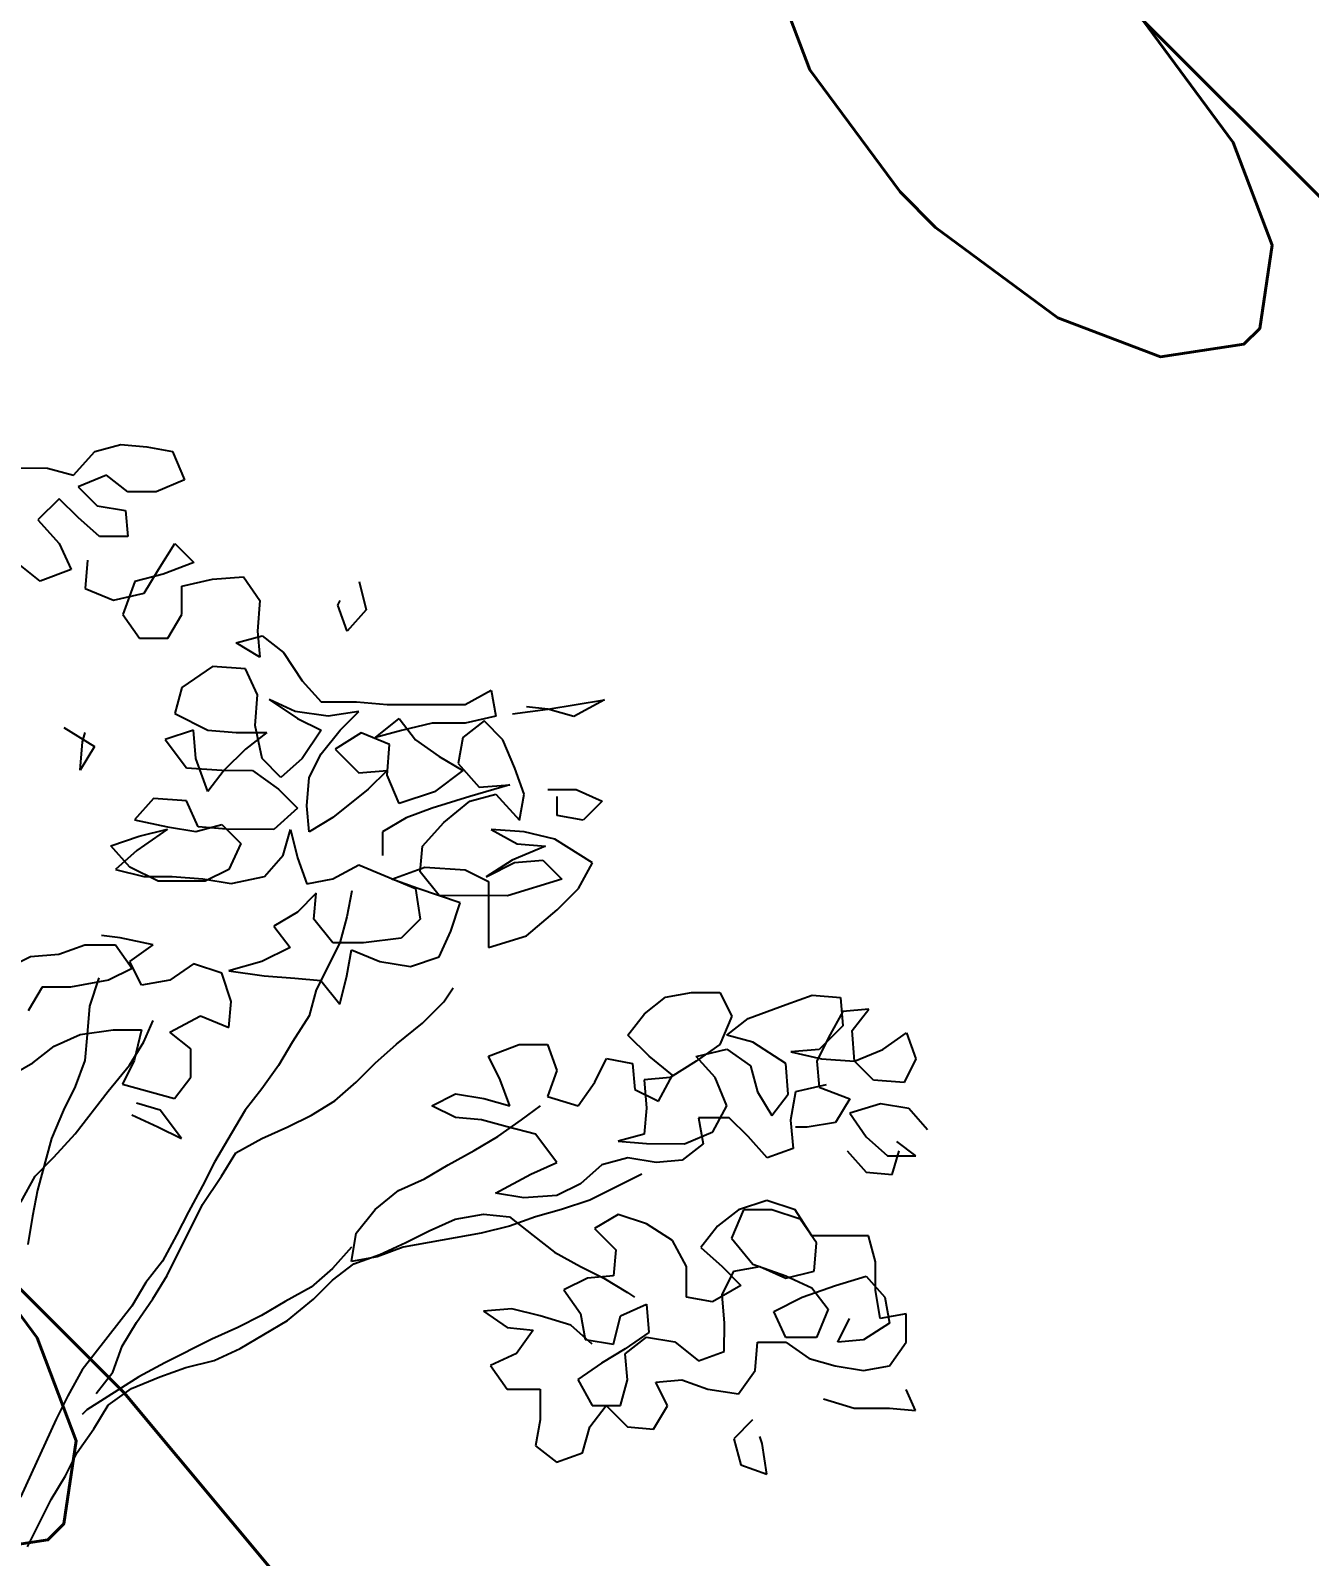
# Model space of a CAD drawing. Header units: millimetres. Extents: x 684983 to 685377, y 990360 to 990509.
# Drawn here: x 685052.601 to 685053.574, y 990444.561 to 990445.721 of the extents above; entities that cross this region are included whole.
import ezdxf

# ---------------------------------------------------------------- set-up
doc = ezdxf.new("R2010")
doc.units = ezdxf.units.MM
doc.layers.add('GRID LEVELS', color=7, linetype='Continuous', lineweight=13)
doc.layers.add('JACK  FRUIT TREE', color=7, linetype='Continuous')
doc.styles.get("Standard").update_dxf_attribs({"font": 'RomanS'})

# ---------------------------------------------------------------- blocks, each defined once
blk = doc.blocks.new('JT')
at = {"color": 3}
for p, q in [((0.2358, 2.14933, 157.72663), (0.24896, 2.1529, 157.72663)), ((0.24896, 2.1529, 157.72663), (0.26212, 2.1517, 157.72663)), ((0.26212, 2.1517, 157.72663), (0.27528, 2.14929, 157.72663)), ((0.22502, 2.13737, 157.72663), (0.2358, 2.14933, 157.72663)), ((0.27528, 2.14929, 157.72663), (0.28125, 2.13493, 157.72663)), ((0.1975, 2.14099, 157.72663), (0.21186, 2.14097, 157.72663)), ((0.21186, 2.14097, 157.72663), (0.22502, 2.13737, 157.72663)), ((0.24177, 2.13736, 157.72663), (0.22741, 2.13139, 157.72663)), ((0.25253, 2.12897, 157.72663), (0.24177, 2.13736, 157.72663)), ((0.28125, 2.13493, 157.72663), (0.26689, 2.12896, 157.72663)), ((0.22741, 2.13139, 157.72663), (0.23697, 2.12181, 157.72663)), ((0.26689, 2.12896, 157.72663), (0.25253, 2.12897, 157.72663)), ((0.21783, 2.12541, 157.72663), (0.20705, 2.11466, 157.72663)), ((0.22739, 2.11583, 157.72663), (0.21783, 2.12541, 157.72663)), ((0.23697, 2.12181, 157.72663), (0.25132, 2.1194, 157.72663)), ((0.25132, 2.1194, 157.72663), (0.25251, 2.10624, 157.72663)), ((0.20705, 2.11466, 157.72663), (0.21781, 2.10268, 157.72663)), ((0.23815, 2.10625, 157.72663), (0.22739, 2.11583, 157.72663)), ((0.25251, 2.10624, 157.72663), (0.23815, 2.10625, 157.72663)), ((0.21781, 2.10268, 157.72663), (0.22378, 2.08951, 157.72663)), ((0.26805, 2.08947, 157.72663), (0.27643, 2.10263, 157.72663)), ((0.27643, 2.10263, 157.72663), (0.286, 2.09305, 157.72663)), ((0.20822, 2.08355, 157.72663), (0.19626, 2.09313, 157.72663)), ((0.22378, 2.08951, 157.72663), (0.20822, 2.08355, 157.72663)), ((0.23216, 2.09429, 157.72663), (0.23095, 2.07994, 157.72663)), ((0.26086, 2.07752, 157.72663), (0.26805, 2.08947, 157.72663)), ((0.286, 2.09305, 157.72663), (0.27044, 2.08708, 157.72663)), ((0.25608, 2.0835, 157.72663), (0.25008, 2.06676, 157.72663)), ((0.27044, 2.08708, 157.72663), (0.25608, 2.0835, 157.72663)), ((0.27999, 2.06673, 157.72663), (0.28, 2.08109, 157.72663)), ((0.28, 2.08109, 157.72663), (0.29556, 2.08466, 157.72663)), ((0.29556, 2.08466, 157.72663), (0.31112, 2.08585, 157.72663)), ((0.31112, 2.08585, 157.72663), (0.31948, 2.07387, 157.72663)), ((0.36974, 2.0834, 157.72663), (0.37332, 2.06904, 157.72663)), ((0.23095, 2.07994, 157.72663), (0.2453, 2.07394, 157.72663)), ((0.2453, 2.07394, 157.72663), (0.26086, 2.07752, 157.72663)), ((0.31948, 2.07387, 157.72663), (0.31827, 2.05832, 157.72663)), ((0.35896, 2.07144, 157.72663), (0.36016, 2.07384, 157.72663)), ((0.25008, 2.06676, 157.72663), (0.25844, 2.05479, 157.72663)), ((0.2728, 2.05477, 157.72663), (0.27999, 2.06673, 157.72663)), ((0.36374, 2.05828, 157.72663), (0.35896, 2.07144, 157.72663)), ((0.37332, 2.06904, 157.72663), (0.36374, 2.05828, 157.72663)), ((0.31827, 2.05832, 157.72663), (0.31945, 2.04516, 157.72663)), ((0.25844, 2.05479, 157.72663), (0.2728, 2.05477, 157.72663)), ((0.3075, 2.05235, 157.72663), (0.32066, 2.05593, 157.72663)), ((0.31945, 2.04516, 157.72663), (0.3075, 2.05235, 157.72663)), ((0.32066, 2.05593, 157.72663), (0.33142, 2.04754, 157.72663)), ((0.33142, 2.04754, 157.72663), (0.34098, 2.03317, 157.72663)), ((0.29552, 2.04039, 157.72663), (0.27996, 2.02964, 157.72663)), ((0.31227, 2.03918, 157.72663), (0.29552, 2.04039, 157.72663)), ((0.31824, 2.02602, 157.72663), (0.31227, 2.03918, 157.72663)), ((0.27996, 2.02964, 157.72663), (0.27636, 2.01648, 157.72663)), ((0.34098, 2.03317, 157.72663), (0.35054, 2.0224, 157.72663)), ((0.42352, 2.02113, 157.72663), (0.43669, 2.0283, 157.72663)), ((0.43669, 2.0283, 157.72663), (0.43907, 2.01514, 157.72663)), ((0.31703, 2.01046, 157.72663), (0.31824, 2.02602, 157.72663)), ((0.33738, 2.01762, 157.72663), (0.32422, 2.02362, 157.72663)), ((0.32422, 2.02362, 157.72663), (0.33857, 2.01403, 157.72663)), ((0.35054, 2.0224, 157.72663), (0.36849, 2.02238, 157.72663)), ((0.36849, 2.02238, 157.72663), (0.38404, 2.02117, 157.72663)), ((0.38404, 2.02117, 157.72663), (0.42352, 2.02113, 157.72663)), ((0.4654, 2.0187, 157.72663), (0.45463, 2.01991, 157.72663)), ((0.4654, 2.0187, 157.72663), (0.49412, 2.02346, 157.72663)), ((0.49412, 2.02346, 157.72663), (0.47856, 2.0151, 157.72663)), ((0.27636, 2.01648, 157.72663), (0.2931, 2.00809, 157.72663)), ((0.35412, 2.01522, 157.72663), (0.33738, 2.01762, 157.72663)), ((0.33857, 2.01403, 157.72663), (0.35053, 2.00804, 157.72663)), ((0.36968, 2.01759, 157.72663), (0.35412, 2.01522, 157.72663)), ((0.3601, 2.00803, 157.72663), (0.36968, 2.01759, 157.72663)), ((0.37804, 2.00443, 157.72663), (0.39002, 2.01399, 157.72663)), ((0.39002, 2.01399, 157.72663), (0.39838, 2.00321, 157.72663)), ((0.40676, 2.01158, 157.72663), (0.39121, 2.008, 157.72663)), ((0.42352, 2.01156, 157.72663), (0.40676, 2.01158, 157.72663)), ((0.43309, 2.01275, 157.72663), (0.42231, 2.00438, 157.72663)), ((0.43907, 2.01514, 157.72663), (0.42352, 2.01156, 157.72663)), ((0.44265, 2.00317, 157.72663), (0.43309, 2.01275, 157.72663)), ((0.44745, 2.01633, 157.72663), (0.4654, 2.0187, 157.72663)), ((0.47856, 2.0151, 157.72663), (0.4654, 2.0187, 157.72663)), ((0.22012, 2.00936, 157.72663), (0.23566, 1.99977, 157.72663)), ((0.22968, 2.00217, 157.72663), (0.23088, 2.00695, 157.72663)), ((0.28592, 2.0081, 157.72663), (0.27156, 2.00333, 157.72663)), ((0.27156, 2.00333, 157.72663), (0.28231, 1.98896, 157.72663)), ((0.2871, 1.99374, 157.72663), (0.28592, 2.0081, 157.72663)), ((0.2931, 2.00809, 157.72663), (0.30745, 2.00688, 157.72663)), ((0.30745, 2.00688, 157.72663), (0.32301, 2.00687, 157.72663)), ((0.32301, 2.00687, 157.72663), (0.31223, 1.9985, 157.72663)), ((0.3206, 1.99371, 157.72663), (0.31703, 2.01046, 157.72663)), ((0.35053, 2.00804, 157.72663), (0.34094, 1.99369, 157.72663)), ((0.35052, 1.99608, 157.72663), (0.3601, 2.00803, 157.72663)), ((0.37087, 2.00682, 157.72663), (0.3577, 1.99846, 157.72663)), ((0.38522, 2.00083, 157.72663), (0.37087, 2.00682, 157.72663)), ((0.39121, 2.008, 157.72663), (0.37804, 2.00443, 157.72663)), ((0.42231, 2.00438, 157.72663), (0.41991, 1.99123, 157.72663)), ((0.22847, 1.98781, 157.72663), (0.22968, 2.00217, 157.72663)), ((0.23566, 1.99977, 157.72663), (0.22847, 1.98781, 157.72663)), ((0.31223, 1.9985, 157.72663), (0.30145, 1.98774, 157.72663)), ((0.34452, 1.98412, 157.72663), (0.35052, 1.99608, 157.72663)), ((0.3577, 1.99846, 157.72663), (0.36965, 1.98649, 157.72663)), ((0.38401, 1.98528, 157.72663), (0.38522, 2.00083, 157.72663)), ((0.39838, 2.00321, 157.72663), (0.41034, 1.99482, 157.72663)), ((0.44862, 1.98881, 157.72663), (0.44265, 2.00317, 157.72663)), ((0.28231, 1.98896, 157.72663), (0.30026, 1.98775, 157.72663)), ((0.29307, 1.97698, 157.72663), (0.2871, 1.99374, 157.72663)), ((0.33017, 1.98413, 157.72663), (0.3206, 1.99371, 157.72663)), ((0.34094, 1.99369, 157.72663), (0.33017, 1.98413, 157.72663)), ((0.41034, 1.99482, 157.72663), (0.4223, 1.98763, 157.72663)), ((0.41991, 1.99123, 157.72663), (0.43066, 1.97925, 157.72663)), ((0.45339, 1.97564, 157.72663), (0.44862, 1.98881, 157.72663)), ((0.30145, 1.98774, 157.72663), (0.29307, 1.97698, 157.72663)), ((0.30026, 1.98775, 157.72663), (0.31581, 1.98773, 157.72663)), ((0.31581, 1.98773, 157.72663), (0.32896, 1.97815, 157.72663)), ((0.34331, 1.96976, 157.72663), (0.34452, 1.98412, 157.72663)), ((0.36965, 1.98649, 157.72663), (0.38401, 1.98767, 157.72663)), ((0.38401, 1.98767, 157.72663), (0.37443, 1.97811, 157.72663)), ((0.38998, 1.97091, 157.72663), (0.38401, 1.98528, 157.72663)), ((0.4223, 1.98763, 157.72663), (0.40793, 1.97688, 157.72663)), ((0.44622, 1.98043, 157.72663), (0.42587, 1.97447, 157.72663)), ((0.43066, 1.97925, 157.72663), (0.44622, 1.98043, 157.72663)), ((0.26555, 1.97342, 157.72663), (0.25597, 1.96266, 157.72663)), ((0.2823, 1.97221, 157.72663), (0.26555, 1.97342, 157.72663)), ((0.32896, 1.97815, 157.72663), (0.33853, 1.96857, 157.72663)), ((0.37443, 1.97811, 157.72663), (0.35647, 1.96377, 157.72663)), ((0.40793, 1.97688, 157.72663), (0.38998, 1.97091, 157.72663)), ((0.42587, 1.97447, 157.72663), (0.40673, 1.96851, 157.72663)), ((0.42587, 1.97208, 157.72663), (0.43904, 1.97565, 157.72663)), ((0.43904, 1.97565, 157.72663), (0.45099, 1.96248, 157.72663)), ((0.45099, 1.96248, 157.72663), (0.45339, 1.97564, 157.72663)), ((0.46536, 1.97802, 157.72663), (0.47972, 1.97801, 157.72663)), ((0.47013, 1.96486, 157.72663), (0.47014, 1.97443, 157.72663)), ((0.47972, 1.97801, 157.72663), (0.49287, 1.97202, 157.72663)), ((0.28827, 1.95904, 157.72663), (0.2823, 1.97221, 157.72663)), ((0.33853, 1.96857, 157.72663), (0.32655, 1.95781, 157.72663)), ((0.3445, 1.9566, 157.72663), (0.34331, 1.96976, 157.72663)), ((0.40673, 1.96851, 157.72663), (0.39356, 1.96373, 157.72663)), ((0.4127, 1.96132, 157.72663), (0.42587, 1.97208, 157.72663)), ((0.48329, 1.96245, 157.72663), (0.47013, 1.96486, 157.72663)), ((0.49287, 1.97202, 157.72663), (0.48329, 1.96245, 157.72663)), ((0.25597, 1.96266, 157.72663), (0.27271, 1.95906, 157.72663)), ((0.27271, 1.95786, 157.72663), (0.25715, 1.94711, 157.72663)), ((0.25835, 1.95428, 157.72663), (0.27271, 1.95786, 157.72663)), ((0.27271, 1.95906, 157.72663), (0.28707, 1.95665, 157.72663)), ((0.28707, 1.95665, 157.72663), (0.30023, 1.96023, 157.72663)), ((0.30262, 1.95783, 157.72663), (0.28827, 1.95904, 157.72663)), ((0.30023, 1.96023, 157.72663), (0.3098, 1.95065, 157.72663)), ((0.32655, 1.95781, 157.72663), (0.30262, 1.95783, 157.72663)), ((0.33133, 1.94465, 157.72663), (0.33493, 1.9578, 157.72663)), ((0.33493, 1.9578, 157.72663), (0.3385, 1.94344, 157.72663)), ((0.35647, 1.96377, 157.72663), (0.3445, 1.9566, 157.72663)), ((0.39356, 1.96373, 157.72663), (0.38159, 1.95656, 157.72663)), ((0.40192, 1.94937, 157.72663), (0.4127, 1.96132, 157.72663)), ((0.45338, 1.9565, 157.72663), (0.43663, 1.95771, 157.72663)), ((0.43663, 1.95771, 157.72663), (0.44978, 1.95052, 157.72663)), ((0.24399, 1.94951, 157.72663), (0.25835, 1.95428, 157.72663)), ((0.25355, 1.93873, 157.72663), (0.24399, 1.94951, 157.72663)), ((0.3098, 1.95065, 157.72663), (0.3038, 1.93749, 157.72663)), ((0.38159, 1.95656, 157.72663), (0.38158, 1.9446, 157.72663)), ((0.40071, 1.93621, 157.72663), (0.40192, 1.94937, 157.72663)), ((0.46414, 1.94931, 157.72663), (0.44738, 1.94215, 157.72663)), ((0.44978, 1.95052, 157.72663), (0.46414, 1.94931, 157.72663)), ((0.46893, 1.95289, 157.72663), (0.45338, 1.9565, 157.72663)), ((0.48806, 1.94091, 157.72663), (0.46893, 1.95289, 157.72663)), ((0.25715, 1.94711, 157.72663), (0.24637, 1.93754, 157.72663)), ((0.32175, 1.93389, 157.72663), (0.33133, 1.94465, 157.72663)), ((0.3385, 1.94344, 157.72663), (0.34328, 1.93028, 157.72663)), ((0.44738, 1.94215, 157.72663), (0.43421, 1.93378, 157.72663)), ((0.44858, 1.94095, 157.72663), (0.46293, 1.94213, 157.72663)), ((0.46293, 1.94213, 157.72663), (0.4725, 1.93255, 157.72663)), ((0.24637, 1.93754, 157.72663), (0.26073, 1.93394, 157.72663)), ((0.2679, 1.93154, 157.72663), (0.25355, 1.93873, 157.72663)), ((0.26073, 1.93394, 157.72663), (0.27508, 1.93393, 157.72663)), ((0.27508, 1.93393, 157.72663), (0.29064, 1.93272, 157.72663)), ((0.3038, 1.93749, 157.72663), (0.29183, 1.93152, 157.72663)), ((0.30499, 1.93031, 157.72663), (0.32175, 1.93389, 157.72663)), ((0.35644, 1.93266, 157.72663), (0.36961, 1.93982, 157.72663)), ((0.36961, 1.93982, 157.72663), (0.39831, 1.92783, 157.72663)), ((0.38635, 1.93263, 157.72663), (0.40311, 1.9386, 157.72663)), ((0.41027, 1.92423, 157.72663), (0.40071, 1.93621, 157.72663)), ((0.40311, 1.9386, 157.72663), (0.42345, 1.93738, 157.72663)), ((0.42345, 1.93738, 157.72663), (0.43541, 1.93139, 157.72663)), ((0.43421, 1.93378, 157.72663), (0.44858, 1.94095, 157.72663)), ((0.48087, 1.92776, 157.72663), (0.48806, 1.94091, 157.72663)), ((0.29183, 1.93152, 157.72663), (0.2679, 1.93154, 157.72663)), ((0.29064, 1.93272, 157.72663), (0.30499, 1.93031, 157.72663)), ((0.34328, 1.93028, 157.72663), (0.35644, 1.93266, 157.72663)), ((0.39951, 1.92783, 157.72663), (0.38635, 1.93263, 157.72663)), ((0.39831, 1.92783, 157.72663), (0.40069, 1.91228, 157.72663)), ((0.42104, 1.92063, 157.72663), (0.39951, 1.92783, 157.72663)), ((0.43541, 1.93139, 157.72663), (0.43538, 1.89789, 157.72663)), ((0.4725, 1.93255, 157.72663), (0.44497, 1.9242, 157.72663)), ((0.47009, 1.917, 157.72663), (0.48087, 1.92776, 157.72663)), ((0.34806, 1.92549, 157.72663), (0.33848, 1.91592, 157.72663)), ((0.34685, 1.91233, 157.72663), (0.34806, 1.92549, 157.72663)), ((0.44497, 1.9242, 157.72663), (0.41027, 1.92423, 157.72663)), ((0.41624, 1.90628, 157.72663), (0.42104, 1.92063, 157.72663)), ((0.33848, 1.91592, 157.72663), (0.32651, 1.90876, 157.72663)), ((0.35641, 1.90035, 157.72663), (0.34685, 1.91233, 157.72663)), ((0.40069, 1.91228, 157.72663), (0.39111, 1.90271, 157.72663)), ((0.45452, 1.90385, 157.72663), (0.47009, 1.917, 157.72663)), ((0.24873, 1.90284, 157.72663), (0.23916, 1.90405, 157.72663)), ((0.26548, 1.89924, 157.72663), (0.24873, 1.90284, 157.72663)), ((0.32651, 1.90876, 157.72663), (0.33487, 1.89798, 157.72663)), ((0.41025, 1.89313, 157.72663), (0.41624, 1.90628, 157.72663)), ((0.43538, 1.89789, 157.72663), (0.45452, 1.90385, 157.72663)), ((0.21762, 1.8945, 157.72663), (0.23078, 1.89927, 157.72663)), ((0.23078, 1.89927, 157.72663), (0.24634, 1.89926, 157.72663)), ((0.24634, 1.89926, 157.72663), (0.2547, 1.88729, 157.72663)), ((0.25351, 1.89088, 157.72663), (0.26548, 1.89924, 157.72663)), ((0.33487, 1.89798, 157.72663), (0.32051, 1.89081, 157.72663)), ((0.37197, 1.90034, 157.72663), (0.35641, 1.90035, 157.72663)), ((0.36358, 1.8836, 157.72663), (0.36598, 1.89676, 157.72663)), ((0.36598, 1.89676, 157.72663), (0.38033, 1.89076, 157.72663)), ((0.39111, 1.90271, 157.72663), (0.37197, 1.90034, 157.72663)), ((0.19129, 1.88734, 157.72663), (0.20326, 1.89331, 157.72663)), ((0.20326, 1.89331, 157.72663), (0.21762, 1.8945, 157.72663)), ((0.2547, 1.88729, 157.72663), (0.24273, 1.88131, 157.72663)), ((0.25948, 1.87891, 157.72663), (0.25351, 1.89088, 157.72663)), ((0.28581, 1.88965, 157.72663), (0.27384, 1.88129, 157.72663)), ((0.30016, 1.88485, 157.72663), (0.28581, 1.88965, 157.72663)), ((0.32051, 1.89081, 157.72663), (0.30375, 1.88604, 157.72663)), ((0.38033, 1.89076, 157.72663), (0.39588, 1.88835, 157.72663)), ((0.39588, 1.88835, 157.72663), (0.41025, 1.89313, 157.72663)), ((0.24273, 1.88131, 157.72663), (0.22358, 1.87774, 157.72663)), ((0.27384, 1.88129, 157.72663), (0.25948, 1.87891, 157.72663)), ((0.30494, 1.87049, 157.72663), (0.30016, 1.88485, 157.72663)), ((0.30375, 1.88604, 157.72663), (0.3217, 1.88363, 157.72663)), ((0.3217, 1.88363, 157.72663), (0.33725, 1.88242, 157.72663)), ((0.33725, 1.88242, 157.72663), (0.35041, 1.88122, 157.72663)), ((0.35041, 1.88122, 157.72663), (0.35997, 1.86924, 157.72663)), ((0.35997, 1.86924, 157.72663), (0.36358, 1.8836, 157.72663)), ((0.20923, 1.87776, 157.72663), (0.20204, 1.8658, 157.72663)), ((0.22358, 1.87774, 157.72663), (0.20923, 1.87776, 157.72663)), ((0.51431, 1.86431, 157.72663), (0.52509, 1.87268, 157.72663)), ((0.52509, 1.87268, 157.72663), (0.53825, 1.87506, 157.72663)), ((0.53825, 1.87506, 157.72663), (0.55261, 1.87505, 157.72663)), ((0.55261, 1.87505, 157.72663), (0.55858, 1.86308, 157.72663)), ((0.5861, 1.86904, 157.72663), (0.59927, 1.87381, 157.72663)), ((0.59927, 1.87381, 157.72663), (0.61362, 1.8726, 157.72663)), ((0.61362, 1.8726, 157.72663), (0.61481, 1.85824, 157.72663)), ((0.30373, 1.85733, 157.72663), (0.30494, 1.87049, 157.72663)), ((0.50593, 1.85355, 157.72663), (0.51431, 1.86431, 157.72663)), ((0.56695, 1.86187, 157.72663), (0.5861, 1.86904, 157.72663)), ((0.61481, 1.86542, 157.72663), (0.60762, 1.85227, 157.72663)), ((0.62798, 1.8666, 157.72663), (0.61481, 1.86542, 157.72663)), ((0.61959, 1.85584, 157.72663), (0.62798, 1.8666, 157.72663)), ((0.27381, 1.85496, 157.72663), (0.28938, 1.86332, 157.72663)), ((0.28938, 1.86332, 157.72663), (0.30373, 1.85733, 157.72663)), ((0.55858, 1.86308, 157.72663), (0.55258, 1.84873, 157.72663)), ((0.55618, 1.85351, 157.72663), (0.56695, 1.86187, 157.72663)), ((0.61481, 1.85824, 157.72663), (0.60283, 1.84629, 157.72663)), ((0.21518, 1.84784, 157.72663), (0.22835, 1.85381, 157.72663)), ((0.22835, 1.85381, 157.72663), (0.2451, 1.85619, 157.72663)), ((0.2451, 1.85619, 157.72663), (0.25946, 1.85617, 157.72663)), ((0.25946, 1.85617, 157.72663), (0.25585, 1.84062, 157.72663)), ((0.28458, 1.84658, 157.72663), (0.27381, 1.85496, 157.72663)), ((0.43533, 1.84285, 157.72663), (0.45088, 1.84882, 157.72663)), ((0.45088, 1.84882, 157.72663), (0.46524, 1.84881, 157.72663)), ((0.46524, 1.84881, 157.72663), (0.47002, 1.83564, 157.72663)), ((0.51668, 1.84278, 157.72663), (0.50593, 1.85355, 157.72663)), ((0.55258, 1.84873, 157.72663), (0.54061, 1.84036, 157.72663)), ((0.56934, 1.84991, 157.72663), (0.55618, 1.85351, 157.72663)), ((0.58608, 1.83912, 157.72663), (0.56934, 1.84991, 157.72663)), ((0.60762, 1.85227, 157.72663), (0.60163, 1.84031, 157.72663)), ((0.62077, 1.84029, 157.72663), (0.61959, 1.85584, 157.72663)), ((0.63514, 1.84626, 157.72663), (0.64711, 1.85462, 157.72663)), ((0.64711, 1.85462, 157.72663), (0.65188, 1.84146, 157.72663)), ((0.20441, 1.83947, 157.72663), (0.21518, 1.84784, 157.72663)), ((0.28456, 1.83222, 157.72663), (0.28458, 1.84658, 157.72663)), ((0.4413, 1.83088, 157.72663), (0.43533, 1.84285, 157.72663)), ((0.48915, 1.82964, 157.72663), (0.49515, 1.8416, 157.72663)), ((0.49515, 1.8416, 157.72663), (0.50831, 1.83919, 157.72663)), ((0.52864, 1.83319, 157.72663), (0.51668, 1.84278, 157.72663)), ((0.54061, 1.84275, 157.72663), (0.55617, 1.84633, 157.72663)), ((0.55018, 1.83198, 157.72663), (0.54061, 1.84275, 157.72663)), ((0.55617, 1.84633, 157.72663), (0.56813, 1.83794, 157.72663)), ((0.60283, 1.84629, 157.72663), (0.58847, 1.8451, 157.72663)), ((0.58847, 1.8451, 157.72663), (0.60402, 1.8415, 157.72663)), ((0.60402, 1.8415, 157.72663), (0.62077, 1.84029, 157.72663)), ((0.62077, 1.84029, 157.72663), (0.63514, 1.84626, 157.72663)), ((0.65188, 1.84146, 157.72663), (0.64589, 1.8295, 157.72663)), ((0.19004, 1.83111, 157.72663), (0.20441, 1.83947, 157.72663)), ((0.25585, 1.84062, 157.72663), (0.24986, 1.82866, 157.72663)), ((0.47002, 1.83564, 157.72663), (0.46522, 1.82248, 157.72663)), ((0.50831, 1.83919, 157.72663), (0.50949, 1.82603, 157.72663)), ((0.52145, 1.82004, 157.72663), (0.52864, 1.83319, 157.72663)), ((0.54061, 1.84036, 157.72663), (0.52744, 1.832, 157.72663)), ((0.56813, 1.83794, 157.72663), (0.5717, 1.82478, 157.72663)), ((0.58726, 1.82357, 157.72663), (0.58608, 1.83912, 157.72663)), ((0.60163, 1.84031, 157.72663), (0.60281, 1.82714, 157.72663)), ((0.63034, 1.83071, 157.72663), (0.62077, 1.84029, 157.72663)), ((0.24986, 1.82866, 157.72663), (0.27618, 1.82146, 157.72663)), ((0.27618, 1.82146, 157.72663), (0.28456, 1.83222, 157.72663)), ((0.44607, 1.81772, 157.72663), (0.4413, 1.83088, 157.72663)), ((0.48077, 1.81768, 157.72663), (0.48915, 1.82964, 157.72663)), ((0.50949, 1.82603, 157.72663), (0.52145, 1.82004, 157.72663)), ((0.52744, 1.832, 157.72663), (0.51428, 1.83081, 157.72663)), ((0.51428, 1.83081, 157.72663), (0.51546, 1.81646, 157.72663)), ((0.55614, 1.81761, 157.72663), (0.55018, 1.83198, 157.72663)), ((0.60641, 1.82834, 157.72663), (0.59085, 1.82476, 157.72663)), ((0.60281, 1.82714, 157.72663), (0.61836, 1.82115, 157.72663)), ((0.64589, 1.8295, 157.72663), (0.63034, 1.83071, 157.72663)), ((0.26899, 1.81548, 157.72663), (0.25703, 1.81909, 157.72663)), ((0.40659, 1.81775, 157.72663), (0.41856, 1.82372, 157.72663)), ((0.41855, 1.81176, 157.72663), (0.40659, 1.81775, 157.72663)), ((0.41856, 1.82372, 157.72663), (0.43291, 1.82132, 157.72663)), ((0.43291, 1.82132, 157.72663), (0.44607, 1.81772, 157.72663)), ((0.45205, 1.81053, 157.72663), (0.46162, 1.8177, 157.72663)), ((0.46522, 1.82248, 157.72663), (0.48077, 1.81768, 157.72663)), ((0.5717, 1.82478, 157.72663), (0.57887, 1.81281, 157.72663)), ((0.57887, 1.81281, 157.72663), (0.58726, 1.82357, 157.72663)), ((0.59085, 1.82476, 157.72663), (0.58844, 1.81041, 157.72663)), ((0.61836, 1.82115, 157.72663), (0.61117, 1.80919, 157.72663)), ((0.63392, 1.81874, 157.72663), (0.61836, 1.81397, 157.72663)), ((0.64827, 1.81633, 157.72663), (0.63392, 1.81874, 157.72663)), ((0.25463, 1.81311, 157.72663), (0.26779, 1.80711, 157.72663)), ((0.27975, 1.80112, 157.72663), (0.26899, 1.81548, 157.72663)), ((0.43171, 1.81055, 157.72663), (0.41855, 1.81176, 157.72663)), ((0.44486, 1.80695, 157.72663), (0.43171, 1.81055, 157.72663)), ((0.44007, 1.80217, 157.72663), (0.45205, 1.81053, 157.72663)), ((0.51546, 1.81646, 157.72663), (0.51426, 1.8033, 157.72663)), ((0.55734, 1.81163, 157.72663), (0.54178, 1.81165, 157.72663)), ((0.54178, 1.81165, 157.72663), (0.54416, 1.79848, 157.72663)), ((0.54895, 1.80446, 157.72663), (0.55614, 1.81761, 157.72663)), ((0.5669, 1.80205, 157.72663), (0.55734, 1.81163, 157.72663)), ((0.58844, 1.81041, 157.72663), (0.58963, 1.79605, 157.72663)), ((0.61836, 1.81397, 157.72663), (0.62672, 1.802, 157.72663)), ((0.65783, 1.80556, 157.72663), (0.64827, 1.81633, 157.72663)), ((0.26779, 1.80711, 157.72663), (0.27975, 1.80112, 157.72663)), ((0.45922, 1.80335, 157.72663), (0.44486, 1.80695, 157.72663)), ((0.46997, 1.78898, 157.72663), (0.45922, 1.80335, 157.72663)), ((0.51426, 1.8033, 157.72663), (0.50109, 1.79972, 157.72663)), ((0.53459, 1.79849, 157.72663), (0.54895, 1.80446, 157.72663)), ((0.59681, 1.80681, 157.72663), (0.59083, 1.80681, 157.72663)), ((0.61117, 1.80919, 157.72663), (0.59681, 1.80681, 157.72663)), ((0.41494, 1.78783, 157.72663), (0.4281, 1.795, 157.72663)), ((0.4281, 1.795, 157.72663), (0.44007, 1.80217, 157.72663)), ((0.50109, 1.79972, 157.72663), (0.51545, 1.79851, 157.72663)), ((0.51545, 1.79851, 157.72663), (0.53459, 1.79849, 157.72663)), ((0.54416, 1.79848, 157.72663), (0.53339, 1.79012, 157.72663)), ((0.57646, 1.79127, 157.72663), (0.5669, 1.80205, 157.72663)), ((0.58963, 1.79605, 157.72663), (0.57646, 1.79127, 157.72663)), ((0.61714, 1.79483, 157.72663), (0.6267, 1.78405, 157.72663)), ((0.62672, 1.802, 157.72663), (0.63748, 1.79241, 157.72663)), ((0.63986, 1.78284, 157.72663), (0.64346, 1.7948, 157.72663)), ((0.65184, 1.7924, 157.72663), (0.64227, 1.79959, 157.72663)), ((0.40296, 1.78066, 157.72663), (0.41494, 1.78783, 157.72663)), ((0.45681, 1.78301, 157.72663), (0.46997, 1.78898, 157.72663)), ((0.4927, 1.78776, 157.72663), (0.48193, 1.7782, 157.72663)), ((0.50587, 1.79134, 157.72663), (0.4927, 1.78776, 157.72663)), ((0.52022, 1.78893, 157.72663), (0.50587, 1.79134, 157.72663)), ((0.53339, 1.79012, 157.72663), (0.52022, 1.78893, 157.72663)), ((0.63748, 1.79241, 157.72663), (0.65184, 1.7924, 157.72663)), ((0.3898, 1.77469, 157.72663), (0.40296, 1.78066, 157.72663)), ((0.43885, 1.77345, 157.72663), (0.45681, 1.78301, 157.72663)), ((0.51304, 1.78296, 157.72663), (0.48671, 1.76982, 157.72663)), ((0.6267, 1.78405, 157.72663), (0.63986, 1.78284, 157.72663)), ((0.37782, 1.76513, 157.72663), (0.3898, 1.77469, 157.72663)), ((0.45321, 1.77105, 157.72663), (0.43885, 1.77345, 157.72663)), ((0.46996, 1.77223, 157.72663), (0.45321, 1.77105, 157.72663)), ((0.48193, 1.7782, 157.72663), (0.46996, 1.77223, 157.72663)), ((0.36824, 1.75318, 157.72663), (0.37782, 1.76513, 157.72663)), ((0.47234, 1.76505, 157.72663), (0.45918, 1.76147, 157.72663)), ((0.48671, 1.76982, 157.72663), (0.47234, 1.76505, 157.72663)), ((0.56208, 1.76497, 157.72663), (0.5513, 1.7566, 157.72663)), ((0.56447, 1.76496, 157.72663), (0.55848, 1.75061, 157.72663)), ((0.57644, 1.76974, 157.72663), (0.56208, 1.76497, 157.72663)), ((0.57883, 1.76495, 157.72663), (0.56447, 1.76496, 157.72663)), ((0.59079, 1.76494, 157.72663), (0.57644, 1.76974, 157.72663)), ((0.59318, 1.76015, 157.72663), (0.57883, 1.76495, 157.72663)), ((0.59916, 1.75177, 157.72663), (0.59079, 1.76494, 157.72663)), ((0.44601, 1.7567, 157.72663), (0.43165, 1.75312, 157.72663)), ((0.45918, 1.76147, 157.72663), (0.44601, 1.7567, 157.72663)), ((0.50106, 1.76263, 157.72663), (0.48909, 1.75546, 157.72663)), ((0.51541, 1.75783, 157.72663), (0.50106, 1.76263, 157.72663)), ((0.52856, 1.74944, 157.72663), (0.51541, 1.75783, 157.72663)), ((0.5513, 1.7566, 157.72663), (0.54292, 1.74584, 157.72663)), ((0.60155, 1.74818, 157.72663), (0.59318, 1.76015, 157.72663)), ((0.36584, 1.73882, 157.72663), (0.36824, 1.75318, 157.72663)), ((0.43165, 1.75312, 157.72663), (0.39216, 1.74598, 157.72663)), ((0.48909, 1.75546, 157.72663), (0.49984, 1.74468, 157.72663)), ((0.53573, 1.73627, 157.72663), (0.52856, 1.74944, 157.72663)), ((0.55848, 1.75061, 157.72663), (0.56923, 1.73744, 157.72663)), ((0.62787, 1.75174, 157.72663), (0.59916, 1.75177, 157.72663)), ((0.60034, 1.73382, 157.72663), (0.60155, 1.74818, 157.72663)), ((0.63145, 1.73858, 157.72663), (0.62787, 1.75174, 157.72663)), ((0.379, 1.7412, 157.72663), (0.36584, 1.73882, 157.72663)), ((0.39216, 1.74598, 157.72663), (0.379, 1.7412, 157.72663)), ((0.49984, 1.74468, 157.72663), (0.49864, 1.73152, 157.72663)), ((0.54292, 1.74584, 157.72663), (0.55368, 1.73626, 157.72663)), ((0.53572, 1.72072, 157.72663), (0.53573, 1.73627, 157.72663)), ((0.55366, 1.7219, 157.72663), (0.55966, 1.73386, 157.72663)), ((0.55368, 1.73626, 157.72663), (0.56324, 1.72668, 157.72663)), ((0.55966, 1.73386, 157.72663), (0.57282, 1.73624, 157.72663)), ((0.56923, 1.73744, 157.72663), (0.58598, 1.73144, 157.72663)), ((0.57282, 1.73624, 157.72663), (0.58598, 1.73025, 157.72663)), ((0.58598, 1.73025, 157.72663), (0.60034, 1.73382, 157.72663)), ((0.63144, 1.72422, 157.72663), (0.63145, 1.73858, 157.72663)), ((0.48547, 1.73034, 157.72663), (0.4735, 1.72437, 157.72663)), ((0.49864, 1.73152, 157.72663), (0.48547, 1.73034, 157.72663)), ((0.56324, 1.72668, 157.72663), (0.54887, 1.71832, 157.72663)), ((0.58598, 1.73144, 157.72663), (0.59913, 1.72545, 157.72663)), ((0.59434, 1.72067, 157.72663), (0.6111, 1.72663, 157.72663)), ((0.59913, 1.72545, 157.72663), (0.6075, 1.71467, 157.72663)), ((0.6111, 1.72663, 157.72663), (0.62666, 1.73141, 157.72663)), ((0.62666, 1.73141, 157.72663), (0.63622, 1.72063, 157.72663)), ((0.4735, 1.72437, 157.72663), (0.48187, 1.71239, 157.72663)), ((0.50221, 1.71118, 157.72663), (0.51537, 1.71715, 157.72663)), ((0.51537, 1.71715, 157.72663), (0.51656, 1.70279, 157.72663)), ((0.54887, 1.71832, 157.72663), (0.53572, 1.72072, 157.72663)), ((0.55485, 1.70754, 157.72663), (0.55366, 1.7219, 157.72663)), ((0.57998, 1.7135, 157.72663), (0.59434, 1.72067, 157.72663)), ((0.63382, 1.70986, 157.72663), (0.63144, 1.72422, 157.72663)), ((0.63622, 1.72063, 157.72663), (0.6386, 1.70747, 157.72663)), ((0.44717, 1.71482, 157.72663), (0.43281, 1.71364, 157.72663)), ((0.43281, 1.71364, 157.72663), (0.44477, 1.70525, 157.72663)), ((0.46153, 1.71122, 157.72663), (0.44717, 1.71482, 157.72663)), ((0.47708, 1.70642, 157.72663), (0.46153, 1.71122, 157.72663)), ((0.48187, 1.71239, 157.72663), (0.48425, 1.69923, 157.72663)), ((0.4986, 1.69683, 157.72663), (0.50221, 1.71118, 157.72663)), ((0.58595, 1.70033, 157.72663), (0.57998, 1.7135, 157.72663)), ((0.6075, 1.71467, 157.72663), (0.6015, 1.70032, 157.72663)), ((0.61227, 1.69792, 157.72663), (0.61826, 1.70988, 157.72663)), ((0.64698, 1.71224, 157.72663), (0.63382, 1.70986, 157.72663)), ((0.64697, 1.69789, 157.72663), (0.64698, 1.71224, 157.72663)), ((0.44477, 1.70525, 157.72663), (0.45793, 1.70404, 157.72663)), ((0.45793, 1.70404, 157.72663), (0.44954, 1.69208, 157.72663)), ((0.48784, 1.69684, 157.72663), (0.47708, 1.70642, 157.72663)), ((0.51656, 1.70279, 157.72663), (0.50458, 1.69443, 157.72663)), ((0.55483, 1.69318, 157.72663), (0.55485, 1.70754, 157.72663)), ((0.6386, 1.70747, 157.72663), (0.62543, 1.6991, 157.72663)), ((0.48425, 1.69923, 157.72663), (0.4986, 1.69683, 157.72663)), ((0.50458, 1.69443, 157.72663), (0.49261, 1.68726, 157.72663)), ((0.50458, 1.69203, 157.72663), (0.51536, 1.7004, 157.72663)), ((0.51536, 1.7004, 157.72663), (0.52971, 1.69799, 157.72663)), ((0.52971, 1.69799, 157.72663), (0.54167, 1.68841, 157.72663)), ((0.57038, 1.6836, 157.72663), (0.57159, 1.69796, 157.72663)), ((0.57159, 1.69796, 157.72663), (0.58595, 1.69794, 157.72663)), ((0.6015, 1.70032, 157.72663), (0.58595, 1.70033, 157.72663)), ((0.58595, 1.69794, 157.72663), (0.5979, 1.68956, 157.72663)), ((0.62543, 1.6991, 157.72663), (0.61227, 1.69792, 157.72663)), ((0.63858, 1.68593, 157.72663), (0.64697, 1.69789, 157.72663)), ((0.44954, 1.69208, 157.72663), (0.43638, 1.68611, 157.72663)), ((0.49261, 1.68726, 157.72663), (0.48064, 1.67889, 157.72663)), ((0.50577, 1.67887, 157.72663), (0.50458, 1.69203, 157.72663)), ((0.54167, 1.68841, 157.72663), (0.55483, 1.69318, 157.72663)), ((0.5979, 1.68956, 157.72663), (0.61106, 1.68595, 157.72663)), ((0.43638, 1.68611, 157.72663), (0.44474, 1.67414, 157.72663)), ((0.48064, 1.67889, 157.72663), (0.48781, 1.66573, 157.72663)), ((0.50216, 1.66571, 157.72663), (0.50577, 1.67887, 157.72663)), ((0.52012, 1.67766, 157.72663), (0.53328, 1.67885, 157.72663)), ((0.53328, 1.67885, 157.72663), (0.54644, 1.67405, 157.72663)), ((0.56199, 1.67164, 157.72663), (0.57038, 1.6836, 157.72663)), ((0.61106, 1.68595, 157.72663), (0.62542, 1.68355, 157.72663)), ((0.62542, 1.68355, 157.72663), (0.63858, 1.68593, 157.72663)), ((0.44474, 1.67414, 157.72663), (0.46149, 1.67413, 157.72663)), ((0.46149, 1.67413, 157.72663), (0.46148, 1.65857, 157.72663)), ((0.52609, 1.66569, 157.72663), (0.52012, 1.67766, 157.72663)), ((0.54644, 1.67405, 157.72663), (0.56199, 1.67164, 157.72663)), ((0.65172, 1.66318, 157.72663), (0.64694, 1.67396, 157.72663)), ((0.4866, 1.65496, 157.72663), (0.49499, 1.66572, 157.72663)), ((0.48781, 1.66573, 157.72663), (0.50216, 1.66571, 157.72663)), ((0.49499, 1.66572, 157.72663), (0.50574, 1.65494, 157.72663)), ((0.5189, 1.65373, 157.72663), (0.52609, 1.66569, 157.72663)), ((0.60506, 1.66921, 157.72663), (0.62061, 1.66441, 157.72663)), ((0.62061, 1.66441, 157.72663), (0.63856, 1.66439, 157.72663)), ((0.63856, 1.66439, 157.72663), (0.65172, 1.66318, 157.72663)), ((0.46148, 1.65857, 157.72663), (0.45907, 1.64541, 157.72663)), ((0.56916, 1.65847, 157.72663), (0.55958, 1.64891, 157.72663)), ((0.483, 1.6418, 157.72663), (0.4866, 1.65496, 157.72663)), ((0.50574, 1.65494, 157.72663), (0.5189, 1.65373, 157.72663)), ((0.55958, 1.64891, 157.72663), (0.56316, 1.63575, 157.72663)), ((0.57393, 1.64651, 157.72663), (0.57274, 1.6501, 157.72663)), ((0.45907, 1.64541, 157.72663), (0.46983, 1.63703, 157.72663)), ((0.46983, 1.63703, 157.72663), (0.483, 1.6418, 157.72663)), ((0.57631, 1.63095, 157.72663), (0.57393, 1.64651, 157.72663)), ((0.56316, 1.63575, 157.72663), (0.57631, 1.63095, 157.72663))]:
    blk.add_line(p, q, dxfattribs=at)
for p, q in [((0.36601, 1.92667, 157.72663), (0.3636, 1.91351, 157.72663)), ((0.3636, 1.91351, 157.72663), (0.36, 1.90035, 157.72663)), ((0.36, 1.90035, 157.72663), (0.34801, 1.87643, 157.72663)), ((0.23795, 1.88251, 157.72663), (0.23315, 1.86816, 157.72663)), ((0.34801, 1.87643, 157.72663), (0.34441, 1.86327, 157.72663)), ((0.41262, 1.87039, 157.72663), (0.41741, 1.87756, 157.72663)), ((0.23315, 1.86816, 157.72663), (0.23194, 1.85381, 157.72663)), ((0.40184, 1.85963, 157.72663), (0.41262, 1.87039, 157.72663)), ((0.26065, 1.85019, 157.72663), (0.26544, 1.86095, 157.72663)), ((0.34441, 1.86327, 157.72663), (0.33603, 1.85012, 157.72663)), ((0.38867, 1.84888, 157.72663), (0.40184, 1.85963, 157.72663)), ((0.23194, 1.85381, 157.72663), (0.23073, 1.84065, 157.72663)), ((0.25346, 1.83823, 157.72663), (0.26065, 1.85019, 157.72663)), ((0.33603, 1.85012, 157.72663), (0.32884, 1.83816, 157.72663)), ((0.37789, 1.83931, 157.72663), (0.38867, 1.84888, 157.72663)), ((0.23073, 1.84065, 157.72663), (0.22593, 1.82749, 157.72663)), ((0.24268, 1.82508, 157.72663), (0.25346, 1.83823, 157.72663)), ((0.32884, 1.83816, 157.72663), (0.32045, 1.82621, 157.72663)), ((0.36831, 1.82975, 157.72663), (0.37789, 1.83931, 157.72663)), ((0.22593, 1.82749, 157.72663), (0.21994, 1.81553, 157.72663)), ((0.32045, 1.82621, 157.72663), (0.31207, 1.81545, 157.72663)), ((0.35753, 1.82019, 157.72663), (0.36831, 1.82975, 157.72663)), ((0.22591, 1.80356, 157.72663), (0.24268, 1.82508, 157.72663)), ((0.34556, 1.81302, 157.72663), (0.35753, 1.82019, 157.72663)), ((0.21994, 1.81553, 157.72663), (0.21394, 1.80118, 157.72663)), ((0.31207, 1.81545, 157.72663), (0.30488, 1.80349, 157.72663)), ((0.33359, 1.80705, 157.72663), (0.34556, 1.81302, 157.72663)), ((0.21513, 1.7916, 157.72663), (0.22591, 1.80356, 157.72663)), ((0.30488, 1.80349, 157.72663), (0.29649, 1.78914, 157.72663)), ((0.32043, 1.80108, 157.72663), (0.33359, 1.80705, 157.72663)), ((0.21394, 1.80118, 157.72663), (0.20674, 1.77486, 157.72663)), ((0.30726, 1.79391, 157.72663), (0.32043, 1.80108, 157.72663)), ((0.20555, 1.78204, 157.72663), (0.21513, 1.7916, 157.72663)), ((0.29649, 1.78914, 157.72663), (0.29049, 1.77718, 157.72663)), ((0.30007, 1.78196, 157.72663), (0.30726, 1.79391, 157.72663)), ((0.19836, 1.76889, 157.72663), (0.20555, 1.78204, 157.72663)), ((0.29049, 1.76761, 157.72663), (0.30007, 1.78196, 157.72663)), ((0.20674, 1.77486, 157.72663), (0.20433, 1.7617, 157.72663)), ((0.29049, 1.77718, 157.72663), (0.2833, 1.76402, 157.72663)), ((0.27251, 1.73173, 157.72663), (0.29049, 1.76761, 157.72663)), ((0.2833, 1.76402, 157.72663), (0.27731, 1.75206, 157.72663)), ((0.20433, 1.7617, 157.72663), (0.20193, 1.74735, 157.72663)), ((0.40533, 1.75434, 157.72663), (0.4185, 1.76031, 157.72663)), ((0.4185, 1.76031, 157.72663), (0.43286, 1.76269, 157.72663)), ((0.43286, 1.76269, 157.72663), (0.44602, 1.76148, 157.72663)), ((0.44602, 1.76148, 157.72663), (0.45797, 1.7519, 157.72663)), ((0.27731, 1.75206, 157.72663), (0.27012, 1.73891, 157.72663)), ((0.3802, 1.7424, 157.72663), (0.39336, 1.74837, 157.72663)), ((0.39336, 1.74837, 157.72663), (0.40533, 1.75434, 157.72663)), ((0.45797, 1.7519, 157.72663), (0.46874, 1.74351, 157.72663)), ((0.36584, 1.746, 157.72663), (0.35626, 1.73524, 157.72663)), ((0.36703, 1.73763, 157.72663), (0.3802, 1.7424, 157.72663)), ((0.46874, 1.74351, 157.72663), (0.48189, 1.73632, 157.72663)), ((0.27012, 1.73891, 157.72663), (0.26173, 1.72815, 157.72663)), ((0.35626, 1.73524, 157.72663), (0.34548, 1.72568, 157.72663)), ((0.35626, 1.72926, 157.72663), (0.36703, 1.73763, 157.72663)), ((0.48189, 1.73632, 157.72663), (0.49385, 1.73033, 157.72663)), ((0.26173, 1.72815, 157.72663), (0.25454, 1.71619, 157.72663)), ((0.26532, 1.71977, 157.72663), (0.27251, 1.73173, 157.72663)), ((0.34548, 1.72568, 157.72663), (0.33232, 1.71851, 157.72663)), ((0.34667, 1.7197, 157.72663), (0.35626, 1.72926, 157.72663)), ((0.49385, 1.73033, 157.72663), (0.50581, 1.72314, 157.72663)), ((0.25693, 1.70781, 157.72663), (0.26532, 1.71977, 157.72663)), ((0.33232, 1.71851, 157.72663), (0.32035, 1.71135, 157.72663)), ((0.3335, 1.70894, 157.72663), (0.34667, 1.7197, 157.72663)), ((0.50581, 1.72314, 157.72663), (0.50939, 1.72074, 157.72663)), ((0.25454, 1.71619, 157.72663), (0.22939, 1.68391, 157.72663)), ((0.32035, 1.71135, 157.72663), (0.30838, 1.70537, 157.72663)), ((0.24974, 1.69586, 157.72663), (0.25693, 1.70781, 157.72663)), ((0.30838, 1.70537, 157.72663), (0.29521, 1.6994, 157.72663)), ((0.30956, 1.69461, 157.72663), (0.3335, 1.70894, 157.72663)), ((0.24494, 1.6827, 157.72663), (0.24974, 1.69586, 157.72663)), ((0.29521, 1.6994, 157.72663), (0.27127, 1.68746, 157.72663)), ((0.2964, 1.68864, 157.72663), (0.30956, 1.69461, 157.72663)), ((0.27127, 1.68746, 157.72663), (0.2581, 1.6803, 157.72663)), ((0.28203, 1.68506, 157.72663), (0.2964, 1.68864, 157.72663)), ((0.22939, 1.68391, 157.72663), (0.2222, 1.67076, 157.72663)), ((0.2581, 1.6803, 157.72663), (0.23176, 1.66357, 157.72663)), ((0.23656, 1.67194, 157.72663), (0.24494, 1.6827, 157.72663)), ((0.25451, 1.67432, 157.72663), (0.26887, 1.68029, 157.72663)), ((0.26887, 1.68029, 157.72663), (0.28203, 1.68506, 157.72663)), ((0.2222, 1.67076, 157.72663), (0.21621, 1.6588, 157.72663)), ((0.24253, 1.66595, 157.72663), (0.25451, 1.67432, 157.72663)), ((0.23176, 1.66357, 157.72663), (0.22937, 1.66118, 157.72663)), ((0.23534, 1.65399, 157.72663), (0.24253, 1.66595, 157.72663)), ((0.21621, 1.6588, 157.72663), (0.19822, 1.61933, 157.72663)), ((0.22696, 1.64204, 157.72663), (0.23534, 1.65399, 157.72663)), ((0.22096, 1.63008, 157.72663), (0.22696, 1.64204, 157.72663)), ((0.21378, 1.61812, 157.72663), (0.22096, 1.63008, 157.72663)), ((0.20179, 1.5942, 157.72663), (0.21378, 1.61812, 157.72663))]:
    blk.add_line(p, q)

msp = doc.modelspace()

# ---------------------------------------------------------------- block references
at = {"layer": 'JACK  FRUIT TREE', "xscale": 1.5, "yscale": 1.5, "zscale": 1.5}
msp.add_blockref('JT', (685052.2965, 990442.1769, -137.901), dxfattribs=at)

# ---------------------------------------------------------------- texts
at = {"layer": 'GRID LEVELS', "width": 0.5}
for s, p in [('98.556', (685051.63, 990445.1578, 98.556)), ('98.629', (685053.63, 990445.1578, 98.6295)), ('98.614', (685053.63, 990443.1578, 98.614)), ('98.569', (685051.63, 990443.1578, 98.5688))]:
    msp.add_text(s, height=0.8, rotation=45, dxfattribs=at).set_placement(p)

doc.saveas('drawing.dxf')
